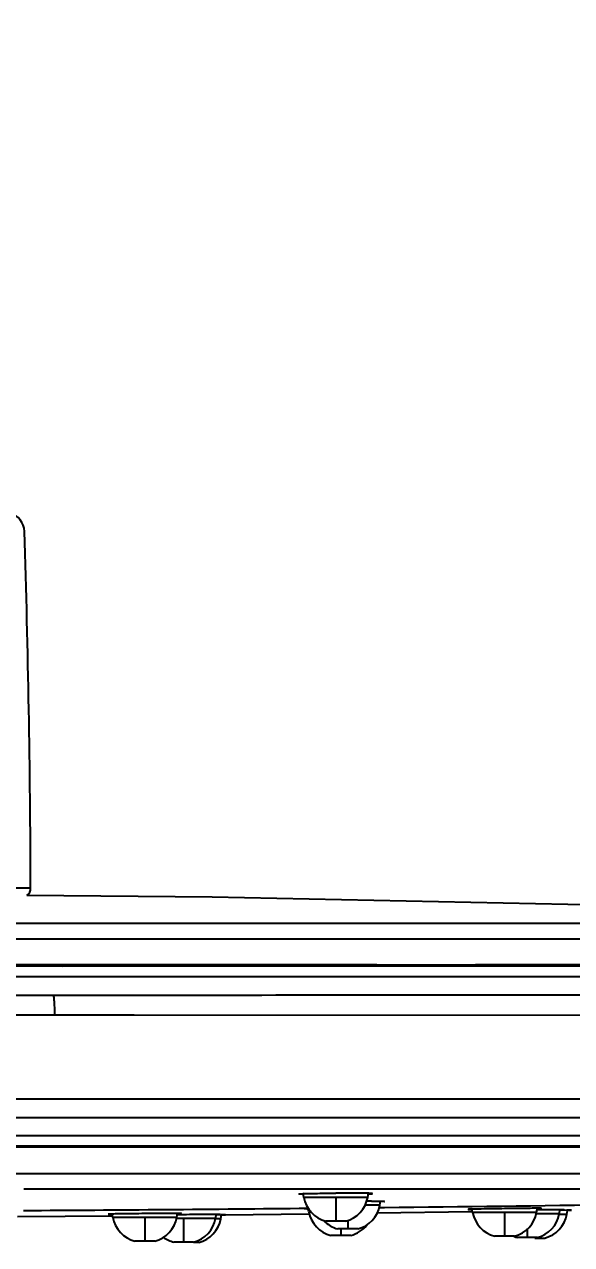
# Model space of a CAD drawing. Extents: x 0 to 3160, y 0 to 2315.
# Drawn here: x 1681.3 to 1709, y 1269.9 to 1331.6 of the extents above; entities that cross this region are included whole.
import ezdxf

# ---------------------------------------------------------------- set-up
doc = ezdxf.new("R2010")
doc.units = 0
doc.header["$LTSCALE"] = 10
doc.header["$MEASUREMENT"] = 0
doc.header["$PDMODE"] = 3
doc.header["$PDSIZE"] = -10
doc.layers.get('0').update_dxf_attribs({"linetype": 'CONTINUOUS'})
doc.layers.get('DEFPOINTS').update_dxf_attribs({"linetype": 'CONTINUOUS'})
doc.styles.add('Daelim Dimension', font='\x7f\x7f\x7f\x7f.TTF')
doc.dimstyles.new('DEFAULT', dxfattribs={"dimscale": 2, "dimtxt": 2, "dimasz": 2, "dimexe": 0, "dimexo": 2, "dimgap": 1, "dimtad": 1, "dimdec": 1, "dimzin": 9, "dimdsep": 46, "dimtxsty": 'Daelim Dimension', "dimcen": 0.5, "dimclrd": 252, "dimclre": 252, "dimclrt": 3, "dimadec": 1, "dimazin": 0, "dimtfac": 1, "dimtdec": 1, "dimtix": 1, "dimtmove": 0, "dimatfit": 3, "dimfxl": 0, "dimtolj": 1, "dimtzin": 1, "dimlwd": 9, "dimlwe": 9, "dimarcsym": 0})

# ---------------------------------------------------------------- blocks, each defined once
blk = doc.blocks.new('*D8')
at = {"color": 5, "lineweight": 9, "ltscale": 0.5}
for p, q in [((1691.512, 1391.043), (1546.206, 1391.043)), ((1548.206, 1383.043), (1548.206, 1277.856)), ((1655.114, 1269.856), (1546.206, 1269.856))]:
    blk.add_line(p, q, dxfattribs=at)
at = {"color": 5, "ltscale": 0.5}
for points in [[(1546.873, 1383.043), (1549.539, 1383.043), (1548.206, 1391.043)], [(1546.873, 1277.856), (1549.539, 1277.856), (1548.206, 1269.856)]]:
    blk.add_solid(points, dxfattribs=at)
at = {"layer": 'DEFPOINTS', "color": 0, "ltscale": 0.5}
for p in [(1695.512, 1391.043), (1548.206, 1269.856), (1659.114, 1269.856)]:
    blk.add_point(p, dxfattribs=at)
at = {"color": 7, "ltscale": 0.5, "insert": (1524.632, 1330.45), "char_height": 20, "attachment_point": 2, "rotation": 90, "style": 'Daelim Dimension'}
blk.add_mtext('\\A1;121', dxfattribs=at)
blk = doc.blocks.new('*D9')
at = {"color": 5, "lineweight": 9, "ltscale": 0.5}
for p, q in [((1659.114, 1273.856), (1659.114, 1437.376)), ((2066.626, 1346.077), (2066.626, 1437.376)), ((2058.626, 1435.376), (1667.114, 1435.376))]:
    blk.add_line(p, q, dxfattribs=at)
at = {"color": 5, "ltscale": 0.5}
for points in [[(1667.114, 1436.709), (1667.114, 1434.043), (1659.114, 1435.376)], [(2058.626, 1436.709), (2058.626, 1434.043), (2066.626, 1435.376)]]:
    blk.add_solid(points, dxfattribs=at)
at = {"layer": 'DEFPOINTS', "color": 0, "ltscale": 0.5}
for p in [(1659.114, 1435.376), (2066.626, 1342.077), (1659.114, 1269.856)]:
    blk.add_point(p, dxfattribs=at)
at = {"color": 7, "ltscale": 0.5, "insert": (1862.87, 1459.093), "char_height": 20, "attachment_point": 2, "style": 'Daelim Dimension'}
blk.add_mtext('\\A1;450', dxfattribs=at)

msp = doc.modelspace()

# ---------------------------------------------------------------- linework, layer by layer
at = {"color": 7, "linetype": 'Continuous'}
for p, q in [((1636.614, 1287.892), (1681.614, 1287.892)), ((1690.795, 1287.428), (1681.427, 1287.507)), ((1754.099, 1286.123), (1690.795, 1287.428)), ((1699.114, 1283.998), (1659.117, 1283.997)), ((1698.816, 1283.997), (1704.417, 1283.997)), ((1704.418, 1283.998), (1704.114, 1283.998)), ((1704.462, 1283.998), (1704.418, 1283.998)), ((1728.011, 1283.997), (1704.462, 1283.998)), ((1683.816, 1283.414), (1703.632, 1283.415)), ((1703.632, 1283.415), (1703.884, 1283.415)), ((1703.884, 1283.415), (1724.323, 1283.417)), ((1682.82, 1281.471), (1683.558, 1281.472)), ((1683.558, 1281.472), (1683.716, 1281.472)), ((1686.851, 1281.473), (1719.15, 1281.449)), ((1681.348, 1274.788), (1678.74, 1274.787)), ((1728.521, 1274.787), (1681.348, 1274.788)), ((1695.429, 1272.242), (1695.393, 1272.448)), ((1698.66, 1272.242), (1698.7, 1272.47)), ((1699.271, 1271.844), (1699.312, 1272.076)), ((1680.951, 1271.277), (1685.775, 1271.311)), ((1685.775, 1271.229), (1685.74, 1271.431)), ((1689.058, 1271.431), (1688.995, 1271.431)), ((1689.006, 1271.229), (1689.047, 1271.463)), ((1689.351, 1271.368), (1689.025, 1271.365)), ((1691.018, 1271.382), (1690.959, 1271.382)), ((1690.967, 1271.181), (1691.008, 1271.416)), ((1691.279, 1271.36), (1691.226, 1271.36)), ((1691.23, 1271.161), (1691.267, 1271.371)), ((1691.468, 1271.362), (1691.279, 1271.36)), ((1691.282, 1271.36), (1691.438, 1271.362)), ((1691.438, 1271.362), (1691.468, 1271.362)), ((1691.468, 1271.362), (1695.687, 1271.416)), ((1695.686, 1271.515), (1695.656, 1271.684)), ((1699.124, 1271.46), (1703.966, 1271.522)), ((1703.967, 1271.481), (1703.933, 1271.673)), ((1707.252, 1271.692), (1707.189, 1271.692)), ((1707.198, 1271.481), (1707.241, 1271.725)), ((1707.365, 1271.606), (1707.202, 1271.603)), ((1707.928, 1271.613), (1707.365, 1271.606)), ((1708.4, 1271.619), (1708.34, 1271.618)), ((1708.347, 1271.409), (1708.39, 1271.654)), ((1708.727, 1271.592), (1708.388, 1271.587)), ((1708.781, 1271.593), (1708.727, 1271.592)), ((1708.73, 1271.385), (1708.765, 1271.588)), ((1708.942, 1271.596), (1708.781, 1271.593)), ((1708.784, 1271.593), (1708.94, 1271.596)), ((1708.94, 1271.596), (1708.97, 1271.596)), ((1708.97, 1271.596), (1708.942, 1271.596)), ((1697.545, 1271.047), (1696.545, 1271.047)), ((1698.156, 1270.648), (1697.156, 1270.648)), ((1687.891, 1270.034), (1686.891, 1270.034)), ((1689.851, 1269.985), (1688.851, 1269.985)), ((1690.114, 1269.966), (1689.851, 1269.966)), ((1697.801, 1270.32), (1696.801, 1270.32)), ((1706.082, 1270.286), (1705.082, 1270.286)), ((1707.231, 1270.213), (1706.232, 1270.213)), ((1707.114, 1270.189), (1707.614, 1270.189))]:
    msp.add_line(p, q, dxfattribs=at)
at = {"color": 9, "linetype": 'Continuous'}
for p, q in [((1680.804, 1286.114), (1751.791, 1286.119)), ((1699.12, 1285.325), (1704.119, 1285.324)), ((1704.119, 1285.324), (1755.194, 1285.334)), ((1683.231, 1283.928), (1659.115, 1283.93)), ((1729.072, 1283.93), (1683.231, 1283.928)), ((1659.114, 1281.476), (1682.82, 1281.471)), ((1659.114, 1277.234), (1740.761, 1277.228)), ((1659.114, 1276.278), (1730.038, 1276.278)), ((1729.612, 1275.364), (1659.113, 1275.364)), ((1659.113, 1274.854), (1728.504, 1274.855)), ((1680.721, 1273.459), (1683.971, 1273.458)), ((1683.971, 1273.458), (1684.17, 1273.458)), ((1684.17, 1273.458), (1685.726, 1273.458)), ((1685.726, 1273.458), (1686.08, 1273.458)), ((1686.08, 1273.458), (1686.281, 1273.458)), ((1686.281, 1273.458), (1688.249, 1273.458)), ((1688.249, 1273.458), (1688.514, 1273.458)), ((1688.514, 1273.458), (1688.916, 1273.458)), ((1688.916, 1273.458), (1689.268, 1273.458)), ((1689.268, 1273.458), (1690.049, 1273.458)), ((1690.049, 1273.458), (1690.332, 1273.458)), ((1690.332, 1273.458), (1690.451, 1273.458)), ((1690.451, 1273.458), (1690.716, 1273.458)), ((1690.716, 1273.458), (1690.998, 1273.458)), ((1690.998, 1273.458), (1692.959, 1273.458)), ((1692.959, 1273.458), (1693.163, 1273.458)), ((1693.163, 1273.458), (1695.018, 1273.458)), ((1695.018, 1273.458), (1695.221, 1273.458)), ((1695.221, 1273.458), (1695.832, 1273.458)), ((1695.832, 1273.458), (1698.899, 1273.459)), ((1698.899, 1273.459), (1698.966, 1273.459)), ((1698.966, 1273.459), (1699.105, 1273.459)), ((1699.105, 1273.459), (1699.517, 1273.459)), ((1699.517, 1273.459), (1699.725, 1273.459)), ((1699.725, 1273.459), (1711.144, 1273.46)), ((1681.265, 1272.67), (1681.468, 1272.669)), ((1695.2, 1272.669), (1697.05, 1272.669)), ((1697.05, 1272.669), (1698.898, 1272.669)), ((1698.898, 1272.669), (1699.048, 1272.669)), ((1699.048, 1272.669), (1713.054, 1272.672)), ((1698.66, 1272.242), (1695.429, 1272.242)), ((1697.045, 1272.242), (1697.045, 1271.047)), ((1699.271, 1271.844), (1698.507, 1271.844)), ((1689.006, 1271.229), (1685.775, 1271.229)), ((1687.391, 1271.229), (1687.391, 1270.034)), ((1690.967, 1271.181), (1688.988, 1271.181)), ((1689.351, 1271.181), (1689.351, 1269.985)), ((1691.23, 1271.161), (1690.959, 1271.161)), ((1695.814, 1271.515), (1695.686, 1271.515)), ((1699.231, 1271.733), (1699.273, 1271.734)), ((1699.273, 1271.734), (1699.513, 1271.737)), ((1707.198, 1271.481), (1703.967, 1271.481)), ((1705.582, 1271.481), (1705.582, 1270.286)), ((1708.347, 1271.409), (1707.198, 1271.409)), ((1708.73, 1271.385), (1708.338, 1271.385)), ((1697.301, 1270.648), (1697.301, 1270.32)), ((1697.656, 1271.098), (1697.656, 1270.648)), ((1706.731, 1270.667), (1706.731, 1270.213))]:
    msp.add_line(p, q, dxfattribs=at)
at = {"color": 7, "linetype": 'Continuous'}
for centre, radius, start, end in [((1680.3, 1305.892), 1, 1.85805, 74.57836), ((1079.198, 1286.392), 602.418, 0.142665, 1.858048), ((1681.114, 1287.892), 0.5, 309.10507, 0.00004), ((1695.818, 1262.372), 10.067, 92.12809, 92.49758), ((1697.581, 1191.488), 80.972, 89.68902, 90.3795), ((1697.786, 1226.247), 46.212, 89.25628, 89.70897), ((1696.906, 1272.502), 1.5, 190.00003, 256.04554), ((1697.183, 1272.502), 1.5, 283.95445, 349.99997), ((1697.794, 1272.104), 1.5, 283.95445, 349.99997), ((1698.577, 1198.134), 73.921, 89.79067, 89.98031), ((1687.252, 1271.49), 1.5, 190.00003, 256.04554), ((1689.934, 973.488), 297.945, 90.48913, 90.71766), ((1689.721, 1017.91), 253.523, 90.25752, 90.52659), ((1687.529, 1271.49), 1.5, 283.95445, 349.99997), ((1688.989, 1189.418), 82.013, 89.99525, 90.28459), ((1694.333, 771.719), 499.674, 90.43408, 90.57127), ((1689.49, 1271.441), 1.5, 283.95445, 349.99997), ((1689.752, 1271.421), 1.5, 283.95445, 349.99967), ((1691.836, 1106.961), 164.423, 90.30531, 90.4488), ((1695.744, 1284.183), 12.511, 269.13645, 269.55973), ((1697.163, 1271.775), 1.5, 190.00033, 256.04554), ((1705.444, 1271.742), 1.5, 190.00033, 256.04554), ((1709.467, 993.43), 278.272, 90.79981, 91.04424), ((1709.228, 1016.591), 255.11, 90.5511, 90.8188), ((1705.721, 1271.742), 1.5, 283.95445, 349.99997), ((1707.541, 1195.587), 76.106, 90.26506, 90.57689), ((1706.87, 1271.669), 1.5, 283.95445, 349.99997), ((1707.252, 1271.645), 1.5, 283.95445, 349.99997), ((1709.943, 1118.128), 153.498, 90.59812, 90.75209), ((1697.517, 1272.104), 1.5, 223.43552, 256.04555), ((1697.439, 1271.775), 1.5, 283.95445, 321.18907), ((1689.213, 1271.441), 1.5, 234.03044, 256.04555), ((1706.593, 1271.669), 1.5, 249.66932, 256.04554)]:
    msp.add_arc(centre, radius, start, end, dxfattribs=at)
at = {"color": 9, "linetype": 'Continuous'}
for centre, radius, start, end in [((1659.117, 4942.476), 3670.962, 270.630511, 270.814962), ((1659.115, 4942.685), 3671.171, 270.345645, 270.570062)]:
    msp.add_arc(centre, radius, start, end, dxfattribs=at)
for points, start_tangent, end_tangent in [([(1659.114, 1285.314), (1679.261, 1285.323), (1699.12, 1285.324)], (1, 0.000118), (1, -0.000146)), ([(1682.771, 1282.457), (1676.815, 1282.455), (1659.114, 1282.456)], (-1, -0.000606), (-1, 0.000141)), ([(1682.771, 1282.457), (1682.791, 1282.238), (1682.82, 1281.471)], (0.108633, -0.994082), (0.001155, -0.999999)), ([(1681.468, 1272.669), (1684.918, 1272.669), (1695.2, 1272.669)], (1, -0.00033), (1, 0.000123))]:
    msp.add_spline(points, degree=3, dxfattribs=dict(at, start_tangent=start_tangent, end_tangent=end_tangent))
at = {"color": 7, "linetype": 'Continuous'}
for points, start_tangent, end_tangent in [([(1666.586, 1283.417), (1670.916, 1283.416), (1683.816, 1283.414)], (1, -0.000241), (1, 0.000047)), ([(1724.727, 1282.46), (1715.076, 1282.459), (1704.844, 1282.467), (1694.013, 1282.462), (1682.771, 1282.457)], (-1, 0.000466), (-1, -0.000606)), ([(1683.716, 1281.472), (1684.507, 1281.472), (1686.851, 1281.473)], (1, 0.000477), (1, 0.000209)), ([(1695.196, 1272.414), (1695.207, 1272.417), (1695.242, 1272.421), (1695.299, 1272.425), (1695.379, 1272.43)], (-0.168449, 0.98571), (0.99904, 0.0438)), ([(1695.224, 1272.408), (1695.203, 1272.411), (1695.196, 1272.414)], (-0.995089, 0.098982), (-0.168449, 0.98571)), ([(1695.386, 1272.4), (1695.332, 1272.402), (1695.224, 1272.408)], (-0.999502, 0.031544), (-0.995089, 0.098982)), ([(1695.444, 1272.432), (1695.531, 1272.435), (1695.856, 1272.443)], (0.999302, 0.037357), (0.999779, 0.021034)), ([(1695.856, 1272.443), (1696.12, 1272.448), (1697.045, 1272.458)], (0.999779, 0.021034), (0.999984, 0.005644)), ([(1698.703, 1272.449), (1698.637, 1272.45), (1698.386, 1272.455)], (-0.999538, 0.030387), (-0.999912, 0.013234)), ([(1698.897, 1272.435), (1698.885, 1272.439), (1698.848, 1272.442), (1698.787, 1272.446), (1698.703, 1272.449)], (-0.005808, 0.999983), (-0.999538, 0.030387)), ([(1698.708, 1272.419), (1698.763, 1272.422), (1698.873, 1272.43)], (0.999103, 0.042357), (0.993392, 0.114768)), ([(1698.873, 1272.43), (1698.891, 1272.432), (1698.897, 1272.435)], (0.993392, 0.114768), (-0.005808, 0.999983)), ([(1698.848, 1272.055), (1698.99, 1272.055), (1699.324, 1272.051)], (0.999993, -0.003728), (0.999798, -0.020092)), ([(1699.509, 1272.041), (1699.506, 1272.04), (1699.496, 1272.038), (1699.481, 1272.037), (1699.46, 1272.035), (1699.4, 1272.032), (1699.318, 1272.029)], (-0.186785, -0.982401), (-0.999363, -0.035684)), ([(1699.324, 1272.051), (1699.376, 1272.05), (1699.481, 1272.045)], (0.999798, -0.020092), (0.997625, -0.068879)), ([(1699.481, 1272.045), (1699.502, 1272.043), (1699.509, 1272.041)], (0.997625, -0.068879), (-0.186785, -0.982401)), ([(1685.571, 1271.398), (1685.55, 1271.397), (1685.543, 1271.396)], (-0.999219, -0.039518), (0.169385, -0.98555)), ([(1685.543, 1271.396), (1685.546, 1271.395), (1685.555, 1271.395), (1685.57, 1271.394), (1685.59, 1271.394), (1685.649, 1271.393), (1685.73, 1271.393)], (0.169385, -0.98555), (0.999996, -0.002738)), ([(1685.728, 1271.402), (1685.676, 1271.401), (1685.571, 1271.398)], (-0.999805, -0.019754), (-0.999219, -0.039518)), ([(1686.202, 1271.409), (1686.061, 1271.407), (1685.728, 1271.402)], (-0.999914, -0.013142), (-0.999805, -0.019754)), ([(1689.056, 1271.422), (1689.109, 1271.423), (1689.216, 1271.426)], (0.9998, 0.020001), (0.999212, 0.039687)), ([(1689.244, 1271.428), (1689.241, 1271.429), (1689.233, 1271.429), (1689.218, 1271.43), (1689.197, 1271.43), (1689.139, 1271.43), (1689.058, 1271.431)], (0.168431, 0.985713), (-0.999998, 0.002224)), ([(1689.216, 1271.426), (1689.237, 1271.427), (1689.244, 1271.428)], (0.999212, 0.039687), (0.168431, 0.985713)), ([(1691.205, 1271.382), (1691.202, 1271.382), (1691.194, 1271.382), (1691.179, 1271.382), (1691.158, 1271.382), (1691.099, 1271.382), (1691.018, 1271.382)], (0.17311, 0.984903), (-0.999991, -0.004312)), ([(1691.018, 1271.378), (1691.07, 1271.378), (1691.177, 1271.38)], (0.999881, 0.015451), (0.999683, 0.025166)), ([(1691.177, 1271.38), (1691.198, 1271.381), (1691.205, 1271.382)], (0.999683, 0.025166), (0.17311, 0.984903)), ([(1695.454, 1271.678), (1695.457, 1271.679), (1695.465, 1271.68), (1695.479, 1271.681), (1695.499, 1271.682), (1695.555, 1271.685), (1695.633, 1271.687)], (-0.16134, 0.986899), (0.999568, 0.029389)), ([(1695.555, 1271.674), (1695.511, 1271.674), (1695.48, 1271.676), (1695.46, 1271.677), (1695.454, 1271.678)], (-0.999871, 0.016081), (-0.16134, 0.986899)), ([(1703.764, 1271.641), (1703.743, 1271.639), (1703.736, 1271.638)], (-0.998879, -0.047345), (0.170986, -0.985273)), ([(1703.736, 1271.638), (1703.739, 1271.638), (1703.748, 1271.637), (1703.763, 1271.637), (1703.784, 1271.636), (1703.843, 1271.636), (1703.924, 1271.636)], (0.170986, -0.985273), (0.999999, 0.001673)), ([(1703.922, 1271.646), (1703.87, 1271.644), (1703.764, 1271.641)], (-0.999662, -0.025982), (-0.998879, -0.047345)), ([(1704.395, 1271.656), (1704.254, 1271.653), (1703.922, 1271.646)], (-0.999824, -0.01876), (-0.999662, -0.025982)), ([(1707.249, 1271.683), (1707.302, 1271.684), (1707.41, 1271.688)], (0.999656, 0.026213), (0.998871, 0.047512)), ([(1707.438, 1271.69), (1707.435, 1271.691), (1707.426, 1271.691), (1707.411, 1271.692), (1707.391, 1271.692), (1707.333, 1271.692), (1707.252, 1271.692)], (0.167755, 0.985829), (-0.999997, -0.002341)), ([(1707.41, 1271.688), (1707.431, 1271.689), (1707.438, 1271.69)], (0.998871, 0.047512), (0.167755, 0.985829)), ([(1708.399, 1271.614), (1708.452, 1271.615), (1708.559, 1271.618)], (0.999773, 0.021315), (0.999494, 0.031806)), ([(1708.587, 1271.619), (1708.584, 1271.62), (1708.575, 1271.62), (1708.561, 1271.62), (1708.54, 1271.62), (1708.481, 1271.62), (1708.4, 1271.619)], (0.171847, 0.985124), (-0.999956, -0.009346)), ([(1708.559, 1271.618), (1708.58, 1271.619), (1708.587, 1271.619)], (0.999494, 0.031806), (0.171847, 0.985124))]:
    msp.add_spline(points, degree=3, dxfattribs=dict(at, start_tangent=start_tangent, end_tangent=end_tangent))

# ---------------------------------------------------------------- dimensions: what is measured, and where the dimension line sits
at = {"color": 5, "ltscale": 0.5}
dim = msp.add_linear_dim(base=(1659.114, 1435.376), p1=(2066.626, 1342.077), p2=(1659.114, 1269.856), angle=180, text='450', dimstyle='DEFAULT', override={"dimtxt": 10, "dimasz": 4, "dimexe": 1, "dimdec": 0, "dimclrd": 5, "dimclre": 5, "dimclrt": 7}, dxfattribs=at)
dim.commit()
dim.dimension.update_dxf_attribs({"geometry": '*D9', "text_midpoint": (1862.87, 1435.376), "dimtype": 160})
dim = msp.add_linear_dim(base=(1548.206, 1269.856), p1=(1695.512, 1391.043), p2=(1659.114, 1269.856), angle=270, dimstyle='DEFAULT', override={"dimtxt": 10, "dimasz": 4, "dimexe": 1, "dimdec": 0, "dimclrd": 5, "dimclre": 5, "dimclrt": 7}, dxfattribs=at)
dim.commit()
dim.dimension.update_dxf_attribs({"geometry": '*D8', "text_midpoint": (1548.206, 1330.45), "dimtype": 160})

doc.saveas('drawing.dxf')
